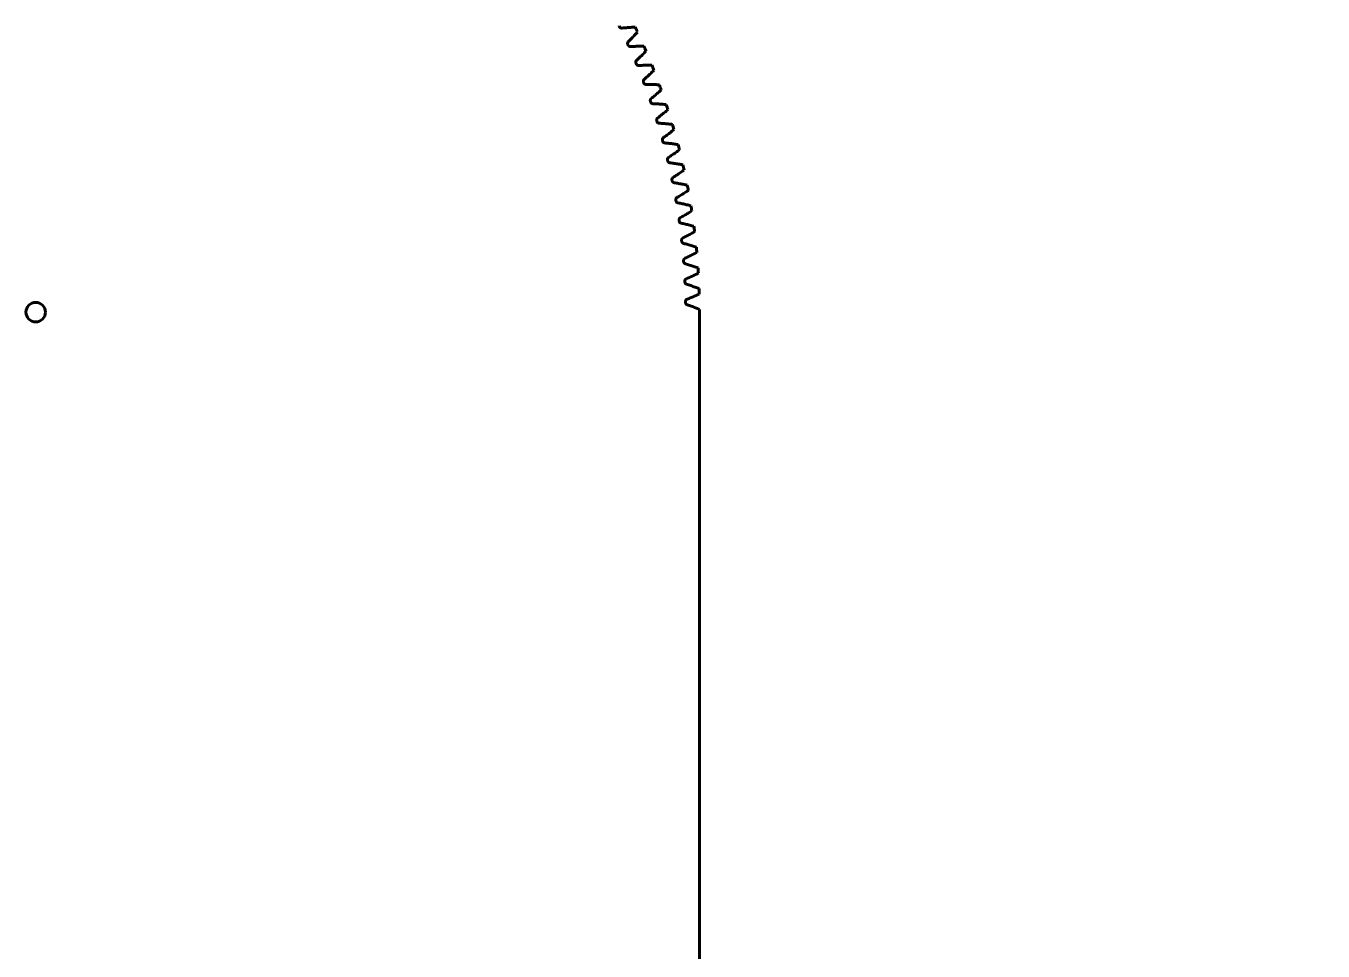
# Model space of a CAD drawing. Header units: millimetres. Extents: x 0 to 210, y 0 to 297.
# Drawn here: x 110.3 to 210, y 153 to 224.1 of the extents above; entities that cross this region are included whole.
import ezdxf

# ---------------------------------------------------------------- set-up
doc = ezdxf.new("R2010")
doc.units = ezdxf.units.MM
doc.linetypes.add('K5LT_BASIC', pattern=[0])
doc.layers.add('Системный слой', color=7, linetype='Continuous')

msp = doc.modelspace()

# ---------------------------------------------------------------- linework, layer by layer
at = {"layer": 'Системный слой', "color": 150, "linetype": 'K5LT_BASIC', "lineweight": 60, "true_color": 0x0080ff}
msp.add_line((162.087, 102.075), (162.087, 202.075), dxfattribs=at)
msp.add_circle((111.071, 202.075), 0.75, dxfattribs=at)
for radius, start, end in [(49.941, 26.06313, 26.13687), (51.015, 24.9676, 25.4324), (49.941, 24.26313, 24.33687), (51.015, 23.1676, 23.6324), (49.941, 22.46313, 22.53687), (51.015, 21.3676, 21.8324), (49.942, 20.66313, 20.73687), (51.015, 19.5676, 20.0324), (49.941, 18.86313, 18.93687), (51.015, 17.7676, 18.2324), (49.941, 17.06313, 17.13687), (51.015, 15.9676, 16.4324), (49.941, 15.26313, 15.33687), (51.015, 14.1676, 14.6324), (49.941, 13.46313, 13.53687), (51.015, 12.3676, 12.8324), (49.941, 11.66313, 11.73687), (51.015, 10.5676, 11.0324), (49.941, 9.86313, 9.93687), (51.015, 8.7676, 9.2324), (49.941, 8.06313, 8.13687), (51.015, 6.9676, 7.4324), (49.941, 6.26313, 6.33687), (51.015, 5.1676, 5.6324), (49.941, 4.46313, 4.53687), (51.015, 3.3676, 3.8324), (49.941, 2.66313, 2.73687), (51.015, 1.5676, 2.0324), (49.941, 0.86313, 0.93687), (51.015, 0, 0.2324)]:
    msp.add_arc((111.071, 202.075), radius, start, end, dxfattribs=at)
for points, knots in [([(155.934, 224.017), (155.94, 224.005), (155.947, 223.994), (155.963, 223.974), (155.972, 223.965), (155.991, 223.948), (156.002, 223.94), (156.024, 223.928), (156.036, 223.923), (156.061, 223.915), (156.074, 223.912), (156.099, 223.91), (156.112, 223.91), (156.125, 223.911)], [0, 0, 0, 0, 1.82934, 1.82934, 3.658713, 3.658713, 5.488244, 5.488244, 7.318425, 7.318425, 9.15139, 9.15139, 11, 11, 11, 11]), ([(156.125, 223.911), (156.181, 223.917), (156.237, 223.922), (156.35, 223.932), (156.406, 223.937), (156.518, 223.946), (156.575, 223.95), (156.688, 223.958), (156.745, 223.961), (156.858, 223.968), (156.915, 223.972), (157.029, 223.978), (157.086, 223.98), (157.143, 223.983)], [0, 0, 0, 0, 1.818996, 1.818996, 3.643728, 3.643728, 5.474194, 5.474194, 7.310394, 7.310394, 9.15233, 9.15233, 11, 11, 11, 11]), ([(157.319, 223.608), (157.281, 223.566), (157.243, 223.524), (157.165, 223.44), (157.127, 223.398), (157.049, 223.315), (157.01, 223.274), (156.932, 223.192), (156.892, 223.151), (156.814, 223.07), (156.774, 223.03), (156.695, 222.95), (156.655, 222.91), (156.615, 222.87)], [0, 0, 0, 0, 1.84767, 1.84767, 3.689606, 3.689606, 5.525806, 5.525806, 7.356272, 7.356272, 9.181004, 9.181004, 11, 11, 11, 11]), ([(156.615, 222.87), (156.606, 222.861), (156.598, 222.851), (156.583, 222.829), (156.577, 222.818), (156.567, 222.794), (156.564, 222.781), (156.559, 222.756), (156.558, 222.743), (156.558, 222.718), (156.56, 222.705), (156.566, 222.68), (156.57, 222.667), (156.575, 222.656)], [0, 0, 0, 0, 1.84861, 1.84861, 3.681575, 3.681575, 5.511756, 5.511756, 7.341287, 7.341287, 9.17066, 9.17066, 11, 11, 11, 11]), ([(156.602, 222.597), (156.607, 222.585), (156.613, 222.574), (156.628, 222.553), (156.637, 222.543), (156.656, 222.526), (156.667, 222.518), (156.689, 222.505), (156.7, 222.5), (156.725, 222.491), (156.737, 222.488), (156.763, 222.485), (156.776, 222.484), (156.789, 222.485)], [0, 0, 0, 0, 1.82934, 1.82934, 3.658713, 3.658713, 5.488244, 5.488244, 7.318425, 7.318425, 9.15139, 9.15139, 11, 11, 11, 11]), ([(156.789, 222.485), (156.845, 222.489), (156.901, 222.492), (157.014, 222.499), (157.07, 222.502), (157.183, 222.507), (157.24, 222.51), (157.353, 222.514), (157.41, 222.516), (157.523, 222.519), (157.58, 222.521), (157.694, 222.523), (157.751, 222.524), (157.809, 222.525)], [0, 0, 0, 0, 1.818996, 1.818996, 3.643728, 3.643728, 5.474194, 5.474194, 7.310394, 7.310394, 9.15233, 9.15233, 11, 11, 11, 11]), ([(157.246, 221.429), (157.236, 221.42), (157.228, 221.411), (157.213, 221.39), (157.206, 221.378), (157.196, 221.355), (157.192, 221.342), (157.186, 221.317), (157.185, 221.304), (157.184, 221.279), (157.186, 221.266), (157.19, 221.24), (157.194, 221.228), (157.199, 221.216)], [0, 0, 0, 0, 1.84861, 1.84861, 3.681575, 3.681575, 5.511756, 5.511756, 7.341287, 7.341287, 9.17066, 9.17066, 11, 11, 11, 11]), ([(157.973, 222.145), (157.933, 222.104), (157.893, 222.063), (157.814, 221.981), (157.774, 221.941), (157.693, 221.86), (157.653, 221.82), (157.572, 221.741), (157.532, 221.701), (157.451, 221.623), (157.41, 221.584), (157.328, 221.506), (157.287, 221.468), (157.246, 221.429)], [0, 0, 0, 0, 1.84767, 1.84767, 3.689606, 3.689606, 5.525806, 5.525806, 7.356272, 7.356272, 9.181004, 9.181004, 11, 11, 11, 11]), ([(157.224, 221.157), (157.229, 221.145), (157.235, 221.133), (157.249, 221.112), (157.258, 221.102), (157.276, 221.084), (157.286, 221.076), (157.308, 221.062), (157.319, 221.056), (157.343, 221.047), (157.356, 221.044), (157.381, 221.039), (157.394, 221.039), (157.408, 221.039)], [0, 0, 0, 0, 1.82934, 1.82934, 3.658713, 3.658713, 5.488244, 5.488244, 7.318425, 7.318425, 9.15139, 9.15139, 11, 11, 11, 11]), ([(157.408, 221.039), (157.464, 221.041), (157.52, 221.043), (157.633, 221.046), (157.689, 221.047), (157.802, 221.049), (157.859, 221.049), (157.972, 221.05), (158.029, 221.05), (158.143, 221.05), (158.2, 221.05), (158.314, 221.049), (158.371, 221.048), (158.428, 221.047)], [0, 0, 0, 0, 1.818996, 1.818996, 3.643728, 3.643728, 5.474194, 5.474194, 7.310394, 7.310394, 9.15233, 9.15233, 11, 11, 11, 11]), ([(158.58, 220.662), (158.539, 220.622), (158.498, 220.582), (158.416, 220.503), (158.375, 220.464), (158.292, 220.386), (158.25, 220.348), (158.167, 220.271), (158.125, 220.232), (158.042, 220.156), (158, 220.119), (157.916, 220.044), (157.873, 220.006), (157.831, 219.969)], [0, 0, 0, 0, 1.84767, 1.84767, 3.689606, 3.689606, 5.525806, 5.525806, 7.356272, 7.356272, 9.181004, 9.181004, 11, 11, 11, 11]), ([(157.831, 219.969), (157.821, 219.961), (157.812, 219.951), (157.797, 219.931), (157.79, 219.92), (157.779, 219.896), (157.774, 219.884), (157.768, 219.859), (157.766, 219.846), (157.765, 219.821), (157.766, 219.808), (157.77, 219.782), (157.773, 219.77), (157.778, 219.758)], [0, 0, 0, 0, 1.84861, 1.84861, 3.681575, 3.681575, 5.511756, 5.511756, 7.341287, 7.341287, 9.17066, 9.17066, 11, 11, 11, 11]), ([(157.8, 219.698), (157.805, 219.685), (157.811, 219.674), (157.824, 219.652), (157.832, 219.642), (157.85, 219.623), (157.86, 219.615), (157.881, 219.6), (157.893, 219.594), (157.917, 219.584), (157.929, 219.58), (157.954, 219.575), (157.967, 219.574), (157.98, 219.574)], [0, 0, 0, 0, 1.82934, 1.82934, 3.658713, 3.658713, 5.488244, 5.488244, 7.318425, 7.318425, 9.15139, 9.15139, 11, 11, 11, 11]), ([(157.98, 219.574), (158.037, 219.574), (158.093, 219.574), (158.206, 219.574), (158.262, 219.573), (158.375, 219.572), (158.432, 219.57), (158.545, 219.568), (158.602, 219.566), (158.715, 219.562), (158.772, 219.56), (158.886, 219.555), (158.943, 219.553), (159, 219.55)], [0, 0, 0, 0, 1.818996, 1.818996, 3.643728, 3.643728, 5.474194, 5.474194, 7.310394, 7.310394, 9.15233, 9.15233, 11, 11, 11, 11]), ([(158.37, 218.492), (158.36, 218.483), (158.351, 218.474), (158.335, 218.454), (158.327, 218.443), (158.315, 218.421), (158.311, 218.408), (158.304, 218.384), (158.301, 218.371), (158.299, 218.345), (158.3, 218.332), (158.303, 218.307), (158.306, 218.294), (158.31, 218.282)], [0, 0, 0, 0, 1.84861, 1.84861, 3.681575, 3.681575, 5.511756, 5.511756, 7.341287, 7.341287, 9.17066, 9.17066, 11, 11, 11, 11]), ([(159.141, 219.161), (159.098, 219.122), (159.056, 219.084), (158.971, 219.007), (158.929, 218.969), (158.844, 218.894), (158.801, 218.857), (158.715, 218.782), (158.673, 218.745), (158.586, 218.672), (158.543, 218.636), (158.457, 218.563), (158.414, 218.527), (158.37, 218.492)], [0, 0, 0, 0, 1.84767, 1.84767, 3.689606, 3.689606, 5.525806, 5.525806, 7.356272, 7.356272, 9.181004, 9.181004, 11, 11, 11, 11]), ([(158.331, 218.221), (158.335, 218.209), (158.34, 218.197), (158.353, 218.175), (158.361, 218.164), (158.378, 218.145), (158.388, 218.137), (158.409, 218.121), (158.42, 218.115), (158.443, 218.104), (158.456, 218.1), (158.481, 218.094), (158.494, 218.092), (158.507, 218.092)], [0, 0, 0, 0, 1.82934, 1.82934, 3.658713, 3.658713, 5.488244, 5.488244, 7.318425, 7.318425, 9.15139, 9.15139, 11, 11, 11, 11]), ([(158.507, 218.092), (158.563, 218.091), (158.619, 218.089), (158.732, 218.085), (158.788, 218.082), (158.901, 218.077), (158.958, 218.074), (159.071, 218.068), (159.128, 218.065), (159.241, 218.057), (159.298, 218.053), (159.412, 218.045), (159.469, 218.041), (159.526, 218.036)], [0, 0, 0, 0, 1.818996, 1.818996, 3.643728, 3.643728, 5.474194, 5.474194, 7.310394, 7.310394, 9.15233, 9.15233, 11, 11, 11, 11]), ([(159.654, 217.642), (159.61, 217.605), (159.567, 217.568), (159.48, 217.494), (159.436, 217.458), (159.348, 217.385), (159.305, 217.349), (159.217, 217.277), (159.173, 217.242), (159.084, 217.171), (159.04, 217.136), (158.952, 217.067), (158.907, 217.032), (158.862, 216.998)], [0, 0, 0, 0, 1.84767, 1.84767, 3.689606, 3.689606, 5.525806, 5.525806, 7.356272, 7.356272, 9.181004, 9.181004, 11, 11, 11, 11]), ([(158.862, 216.998), (158.852, 216.99), (158.843, 216.981), (158.826, 216.962), (158.818, 216.951), (158.806, 216.929), (158.8, 216.916), (158.792, 216.892), (158.79, 216.879), (158.787, 216.854), (158.787, 216.841), (158.789, 216.815), (158.792, 216.803), (158.796, 216.79)], [0, 0, 0, 0, 1.84861, 1.84861, 3.681575, 3.681575, 5.511756, 5.511756, 7.341287, 7.341287, 9.17066, 9.17066, 11, 11, 11, 11]), ([(158.815, 216.729), (158.819, 216.716), (158.824, 216.704), (158.836, 216.682), (158.843, 216.671), (158.86, 216.652), (158.869, 216.642), (158.889, 216.627), (158.901, 216.62), (158.924, 216.608), (158.936, 216.604), (158.961, 216.597), (158.974, 216.595), (158.987, 216.594)], [0, 0, 0, 0, 1.82934, 1.82934, 3.658713, 3.658713, 5.488244, 5.488244, 7.318425, 7.318425, 9.15139, 9.15139, 11, 11, 11, 11]), ([(158.987, 216.594), (159.043, 216.591), (159.099, 216.587), (159.211, 216.58), (159.268, 216.576), (159.38, 216.567), (159.437, 216.562), (159.55, 216.552), (159.606, 216.547), (159.719, 216.536), (159.776, 216.531), (159.89, 216.519), (159.946, 216.512), (160.003, 216.506)], [0, 0, 0, 0, 1.818996, 1.818996, 3.643728, 3.643728, 5.474194, 5.474194, 7.310394, 7.310394, 9.15233, 9.15233, 11, 11, 11, 11]), ([(159.308, 215.489), (159.297, 215.482), (159.287, 215.473), (159.27, 215.454), (159.262, 215.444), (159.249, 215.422), (159.243, 215.41), (159.234, 215.386), (159.231, 215.373), (159.228, 215.348), (159.227, 215.335), (159.229, 215.309), (159.231, 215.296), (159.234, 215.284)], [0, 0, 0, 0, 1.84861, 1.84861, 3.681575, 3.681575, 5.511756, 5.511756, 7.341287, 7.341287, 9.17066, 9.17066, 11, 11, 11, 11]), ([(160.119, 216.109), (160.074, 216.073), (160.029, 216.037), (159.94, 215.966), (159.895, 215.931), (159.806, 215.861), (159.761, 215.826), (159.67, 215.758), (159.625, 215.724), (159.535, 215.656), (159.49, 215.622), (159.399, 215.555), (159.353, 215.522), (159.308, 215.489)], [0, 0, 0, 0, 1.84767, 1.84767, 3.689606, 3.689606, 5.525806, 5.525806, 7.356272, 7.356272, 9.181004, 9.181004, 11, 11, 11, 11]), ([(159.251, 215.222), (159.255, 215.209), (159.26, 215.197), (159.271, 215.174), (159.278, 215.163), (159.294, 215.143), (159.303, 215.134), (159.323, 215.117), (159.334, 215.11), (159.356, 215.098), (159.369, 215.093), (159.393, 215.086), (159.406, 215.083), (159.419, 215.082)], [0, 0, 0, 0, 1.82934, 1.82934, 3.658713, 3.658713, 5.488244, 5.488244, 7.318425, 7.318425, 9.15139, 9.15139, 11, 11, 11, 11]), ([(159.419, 215.082), (159.475, 215.077), (159.531, 215.072), (159.643, 215.06), (159.699, 215.055), (159.812, 215.042), (159.868, 215.036), (159.981, 215.022), (160.037, 215.016), (160.15, 215.001), (160.206, 214.994), (160.319, 214.978), (160.376, 214.97), (160.432, 214.962)], [0, 0, 0, 0, 1.818996, 1.818996, 3.643728, 3.643728, 5.474194, 5.474194, 7.310394, 7.310394, 9.15233, 9.15233, 11, 11, 11, 11]), ([(160.535, 214.561), (160.49, 214.527), (160.444, 214.492), (160.352, 214.424), (160.306, 214.391), (160.215, 214.324), (160.169, 214.29), (160.076, 214.224), (160.03, 214.192), (159.938, 214.127), (159.891, 214.095), (159.798, 214.031), (159.752, 213.999), (159.705, 213.968)], [0, 0, 0, 0, 1.84767, 1.84767, 3.689606, 3.689606, 5.525806, 5.525806, 7.356272, 7.356272, 9.181004, 9.181004, 11, 11, 11, 11]), ([(159.705, 213.968), (159.694, 213.96), (159.684, 213.952), (159.666, 213.934), (159.658, 213.923), (159.644, 213.902), (159.638, 213.89), (159.629, 213.866), (159.625, 213.854), (159.621, 213.829), (159.62, 213.815), (159.621, 213.79), (159.623, 213.777), (159.626, 213.764)], [0, 0, 0, 0, 1.84861, 1.84861, 3.681575, 3.681575, 5.511756, 5.511756, 7.341287, 7.341287, 9.17066, 9.17066, 11, 11, 11, 11]), ([(159.641, 213.702), (159.644, 213.689), (159.648, 213.677), (159.659, 213.654), (159.666, 213.643), (159.681, 213.622), (159.69, 213.612), (159.709, 213.595), (159.719, 213.588), (159.742, 213.575), (159.754, 213.57), (159.778, 213.561), (159.791, 213.559), (159.804, 213.557)], [0, 0, 0, 0, 1.82934, 1.82934, 3.658713, 3.658713, 5.488244, 5.488244, 7.318425, 7.318425, 9.15139, 9.15139, 11, 11, 11, 11]), ([(159.804, 213.557), (159.86, 213.55), (159.915, 213.543), (160.027, 213.528), (160.083, 213.521), (160.195, 213.505), (160.251, 213.497), (160.363, 213.48), (160.419, 213.471), (160.531, 213.453), (160.588, 213.444), (160.7, 213.425), (160.756, 213.415), (160.813, 213.405)], [0, 0, 0, 0, 1.818996, 1.818996, 3.643728, 3.643728, 5.474194, 5.474194, 7.310394, 7.310394, 9.15233, 9.15233, 11, 11, 11, 11]), ([(160.055, 212.434), (160.044, 212.427), (160.033, 212.419), (160.015, 212.401), (160.006, 212.391), (159.992, 212.37), (159.985, 212.359), (159.975, 212.335), (159.971, 212.323), (159.966, 212.298), (159.965, 212.285), (159.965, 212.259), (159.966, 212.246), (159.969, 212.234)], [0, 0, 0, 0, 1.84861, 1.84861, 3.681575, 3.681575, 5.511756, 5.511756, 7.341287, 7.341287, 9.17066, 9.17066, 11, 11, 11, 11]), ([(160.903, 213.001), (160.856, 212.968), (160.81, 212.935), (160.716, 212.87), (160.669, 212.838), (160.575, 212.774), (160.528, 212.742), (160.434, 212.679), (160.387, 212.648), (160.292, 212.586), (160.245, 212.555), (160.15, 212.494), (160.102, 212.464), (160.055, 212.434)], [0, 0, 0, 0, 1.84767, 1.84767, 3.689606, 3.689606, 5.525806, 5.525806, 7.356272, 7.356272, 9.181004, 9.181004, 11, 11, 11, 11]), ([(159.982, 212.171), (159.985, 212.158), (159.988, 212.146), (159.999, 212.122), (160.005, 212.111), (160.02, 212.09), (160.028, 212.08), (160.047, 212.062), (160.057, 212.054), (160.079, 212.04), (160.091, 212.035), (160.115, 212.026), (160.127, 212.023), (160.14, 212.021)], [0, 0, 0, 0, 1.82934, 1.82934, 3.658713, 3.658713, 5.488244, 5.488244, 7.318425, 7.318425, 9.15139, 9.15139, 11, 11, 11, 11]), ([(160.14, 212.021), (160.196, 212.012), (160.252, 212.003), (160.363, 211.985), (160.418, 211.976), (160.53, 211.956), (160.586, 211.946), (160.697, 211.926), (160.753, 211.915), (160.865, 211.894), (160.92, 211.883), (161.032, 211.86), (161.088, 211.849), (161.144, 211.837)], [0, 0, 0, 0, 1.818996, 1.818996, 3.643728, 3.643728, 5.474194, 5.474194, 7.310394, 7.310394, 9.15233, 9.15233, 11, 11, 11, 11]), ([(161.222, 211.431), (161.174, 211.399), (161.126, 211.368), (161.031, 211.306), (160.983, 211.275), (160.887, 211.214), (160.839, 211.183), (160.742, 211.123), (160.694, 211.094), (160.598, 211.035), (160.55, 211.005), (160.453, 210.948), (160.405, 210.919), (160.356, 210.891)], [0, 0, 0, 0, 1.84767, 1.84767, 3.689606, 3.689606, 5.525806, 5.525806, 7.356272, 7.356272, 9.181004, 9.181004, 11, 11, 11, 11]), ([(160.356, 210.891), (160.345, 210.884), (160.334, 210.876), (160.315, 210.859), (160.306, 210.849), (160.291, 210.829), (160.284, 210.817), (160.273, 210.794), (160.269, 210.782), (160.263, 210.757), (160.261, 210.744), (160.261, 210.718), (160.262, 210.705), (160.264, 210.693)], [0, 0, 0, 0, 1.84861, 1.84861, 3.681575, 3.681575, 5.511756, 5.511756, 7.341287, 7.341287, 9.17066, 9.17066, 11, 11, 11, 11]), ([(160.275, 210.629), (160.277, 210.616), (160.281, 210.604), (160.29, 210.58), (160.296, 210.569), (160.31, 210.547), (160.318, 210.537), (160.336, 210.519), (160.346, 210.51), (160.368, 210.496), (160.379, 210.49), (160.403, 210.48), (160.416, 210.477), (160.429, 210.474)], [0, 0, 0, 0, 1.82934, 1.82934, 3.658713, 3.658713, 5.488244, 5.488244, 7.318425, 7.318425, 9.15139, 9.15139, 11, 11, 11, 11]), ([(160.429, 210.474), (160.484, 210.464), (160.539, 210.453), (160.65, 210.432), (160.705, 210.421), (160.816, 210.398), (160.871, 210.386), (160.982, 210.362), (161.037, 210.35), (161.148, 210.325), (161.204, 210.312), (161.315, 210.286), (161.37, 210.273), (161.426, 210.259)], [0, 0, 0, 0, 1.818996, 1.818996, 3.643728, 3.643728, 5.474194, 5.474194, 7.310394, 7.310394, 9.15233, 9.15233, 11, 11, 11, 11]), ([(160.609, 209.338), (160.597, 209.332), (160.586, 209.324), (160.567, 209.308), (160.557, 209.298), (160.542, 209.278), (160.534, 209.267), (160.523, 209.244), (160.518, 209.232), (160.512, 209.207), (160.509, 209.195), (160.508, 209.169), (160.508, 209.156), (160.51, 209.143)], [0, 0, 0, 0, 1.84861, 1.84861, 3.681575, 3.681575, 5.511756, 5.511756, 7.341287, 7.341287, 9.17066, 9.17066, 11, 11, 11, 11]), ([(161.491, 209.851), (161.442, 209.821), (161.393, 209.791), (161.296, 209.732), (161.247, 209.702), (161.149, 209.644), (161.1, 209.616), (161.002, 209.559), (160.953, 209.53), (160.855, 209.475), (160.806, 209.447), (160.707, 209.392), (160.658, 209.365), (160.609, 209.338)], [0, 0, 0, 0, 1.84767, 1.84767, 3.689606, 3.689606, 5.525806, 5.525806, 7.356272, 7.356272, 9.181004, 9.181004, 11, 11, 11, 11]), ([(160.519, 209.08), (160.521, 209.067), (160.524, 209.054), (160.533, 209.03), (160.539, 209.018), (160.552, 208.996), (160.56, 208.986), (160.577, 208.967), (160.587, 208.958), (160.608, 208.944), (160.619, 208.937), (160.643, 208.927), (160.655, 208.923), (160.668, 208.92)], [0, 0, 0, 0, 1.82934, 1.82934, 3.658713, 3.658713, 5.488244, 5.488244, 7.318425, 7.318425, 9.15139, 9.15139, 11, 11, 11, 11]), ([(160.668, 208.92), (160.723, 208.908), (160.778, 208.896), (160.888, 208.87), (160.943, 208.858), (161.053, 208.831), (161.108, 208.818), (161.218, 208.79), (161.273, 208.776), (161.383, 208.748), (161.438, 208.734), (161.548, 208.704), (161.603, 208.689), (161.658, 208.674)], [0, 0, 0, 0, 1.818996, 1.818996, 3.643728, 3.643728, 5.474194, 5.474194, 7.310394, 7.310394, 9.15233, 9.15233, 11, 11, 11, 11]), ([(160.812, 207.779), (160.801, 207.773), (160.79, 207.766), (160.769, 207.75), (160.76, 207.741), (160.743, 207.721), (160.736, 207.71), (160.724, 207.688), (160.719, 207.676), (160.711, 207.651), (160.709, 207.638), (160.706, 207.613), (160.706, 207.6), (160.708, 207.587)], [0, 0, 0, 0, 1.84861, 1.84861, 3.681575, 3.681575, 5.511756, 5.511756, 7.341287, 7.341287, 9.17066, 9.17066, 11, 11, 11, 11]), ([(160.715, 207.523), (160.716, 207.51), (160.719, 207.497), (160.727, 207.473), (160.732, 207.461), (160.745, 207.439), (160.752, 207.428), (160.769, 207.409), (160.779, 207.4), (160.799, 207.384), (160.81, 207.377), (160.834, 207.366), (160.846, 207.362), (160.859, 207.359)], [0, 0, 0, 0, 1.82934, 1.82934, 3.658713, 3.658713, 5.488244, 5.488244, 7.318425, 7.318425, 9.15139, 9.15139, 11, 11, 11, 11]), ([(161.71, 208.263), (161.661, 208.235), (161.611, 208.206), (161.512, 208.15), (161.462, 208.123), (161.362, 208.068), (161.312, 208.041), (161.213, 207.987), (161.163, 207.96), (161.063, 207.907), (161.013, 207.881), (160.913, 207.829), (160.863, 207.804), (160.812, 207.779)], [0, 0, 0, 0, 1.84767, 1.84767, 3.689606, 3.689606, 5.525806, 5.525806, 7.356272, 7.356272, 9.181004, 9.181004, 11, 11, 11, 11]), ([(160.859, 207.359), (160.913, 207.345), (160.968, 207.331), (161.077, 207.302), (161.131, 207.288), (161.24, 207.258), (161.295, 207.243), (161.404, 207.212), (161.458, 207.196), (161.568, 207.164), (161.622, 207.148), (161.731, 207.115), (161.786, 207.098), (161.841, 207.082)], [0, 0, 0, 0, 1.818996, 1.818996, 3.643728, 3.643728, 5.474194, 5.474194, 7.310394, 7.310394, 9.15233, 9.15233, 11, 11, 11, 11]), ([(161.88, 206.669), (161.829, 206.643), (161.779, 206.616), (161.678, 206.563), (161.627, 206.537), (161.526, 206.485), (161.475, 206.459), (161.374, 206.409), (161.323, 206.384), (161.221, 206.334), (161.171, 206.31), (161.069, 206.261), (161.018, 206.237), (160.967, 206.213)], [0, 0, 0, 0, 1.84767, 1.84767, 3.689606, 3.689606, 5.525806, 5.525806, 7.356272, 7.356272, 9.181004, 9.181004, 11, 11, 11, 11]), ([(160.967, 206.213), (160.955, 206.208), (160.944, 206.201), (160.923, 206.186), (160.913, 206.177), (160.896, 206.158), (160.888, 206.147), (160.876, 206.125), (160.87, 206.113), (160.862, 206.089), (160.859, 206.076), (160.856, 206.051), (160.856, 206.038), (160.857, 206.025)], [0, 0, 0, 0, 1.84861, 1.84861, 3.681575, 3.681575, 5.511756, 5.511756, 7.341287, 7.341287, 9.17066, 9.17066, 11, 11, 11, 11]), ([(160.862, 205.961), (160.863, 205.948), (160.865, 205.935), (160.872, 205.911), (160.877, 205.898), (160.889, 205.876), (160.896, 205.865), (160.912, 205.845), (160.922, 205.836), (160.942, 205.82), (160.953, 205.812), (160.975, 205.801), (160.987, 205.796), (161, 205.792)], [0, 0, 0, 0, 1.82934, 1.82934, 3.658713, 3.658713, 5.488244, 5.488244, 7.318425, 7.318425, 9.15139, 9.15139, 11, 11, 11, 11]), ([(161, 205.792), (161.054, 205.777), (161.108, 205.761), (161.216, 205.729), (161.27, 205.713), (161.378, 205.68), (161.432, 205.663), (161.54, 205.628), (161.594, 205.611), (161.703, 205.576), (161.757, 205.558), (161.865, 205.521), (161.919, 205.503), (161.973, 205.484)], [0, 0, 0, 0, 1.818996, 1.818996, 3.643728, 3.643728, 5.474194, 5.474194, 7.310394, 7.310394, 9.15233, 9.15233, 11, 11, 11, 11]), ([(161.072, 204.644), (161.06, 204.639), (161.049, 204.633), (161.028, 204.618), (161.018, 204.609), (161, 204.591), (160.992, 204.581), (160.978, 204.559), (160.972, 204.547), (160.963, 204.523), (160.96, 204.51), (160.956, 204.485), (160.955, 204.472), (160.956, 204.459)], [0, 0, 0, 0, 1.84861, 1.84861, 3.681575, 3.681575, 5.511756, 5.511756, 7.341287, 7.341287, 9.17066, 9.17066, 11, 11, 11, 11]), ([(160.959, 204.395), (160.96, 204.382), (160.962, 204.369), (160.968, 204.344), (160.972, 204.332), (160.984, 204.309), (160.991, 204.298), (161.006, 204.278), (161.015, 204.268), (161.035, 204.251), (161.045, 204.244), (161.068, 204.231), (161.08, 204.226), (161.092, 204.222)], [0, 0, 0, 0, 1.82934, 1.82934, 3.658713, 3.658713, 5.488244, 5.488244, 7.318425, 7.318425, 9.15139, 9.15139, 11, 11, 11, 11]), ([(161.999, 205.071), (161.948, 205.046), (161.896, 205.021), (161.794, 204.971), (161.742, 204.947), (161.639, 204.898), (161.588, 204.874), (161.485, 204.827), (161.433, 204.803), (161.33, 204.757), (161.279, 204.734), (161.176, 204.689), (161.124, 204.666), (161.072, 204.644)], [0, 0, 0, 0, 1.84767, 1.84767, 3.689606, 3.689606, 5.525806, 5.525806, 7.356272, 7.356272, 9.181004, 9.181004, 11, 11, 11, 11]), ([(161.092, 204.222), (161.146, 204.205), (161.199, 204.187), (161.306, 204.152), (161.36, 204.134), (161.467, 204.098), (161.52, 204.079), (161.627, 204.041), (161.681, 204.022), (161.788, 203.984), (161.841, 203.964), (161.948, 203.924), (162.001, 203.904), (162.055, 203.884)], [0, 0, 0, 0, 1.818996, 1.818996, 3.643728, 3.643728, 5.474194, 5.474194, 7.310394, 7.310394, 9.15233, 9.15233, 11, 11, 11, 11]), ([(162.068, 203.47), (162.016, 203.446), (161.964, 203.423), (161.859, 203.377), (161.807, 203.354), (161.703, 203.308), (161.651, 203.286), (161.547, 203.242), (161.494, 203.22), (161.39, 203.177), (161.338, 203.155), (161.233, 203.113), (161.181, 203.093), (161.128, 203.072)], [0, 0, 0, 0, 1.84767, 1.84767, 3.689606, 3.689606, 5.525806, 5.525806, 7.356272, 7.356272, 9.181004, 9.181004, 11, 11, 11, 11]), ([(161.128, 203.072), (161.116, 203.067), (161.105, 203.061), (161.083, 203.047), (161.073, 203.039), (161.054, 203.021), (161.046, 203.011), (161.032, 202.99), (161.025, 202.978), (161.016, 202.955), (161.012, 202.942), (161.007, 202.917), (161.006, 202.904), (161.006, 202.891)], [0, 0, 0, 0, 1.84861, 1.84861, 3.681575, 3.681575, 5.511756, 5.511756, 7.341287, 7.341287, 9.17066, 9.17066, 11, 11, 11, 11]), ([(161.007, 202.827), (161.008, 202.814), (161.009, 202.801), (161.015, 202.776), (161.019, 202.764), (161.029, 202.74), (161.036, 202.729), (161.051, 202.708), (161.059, 202.698), (161.078, 202.681), (161.089, 202.673), (161.111, 202.66), (161.123, 202.654), (161.135, 202.65)], [0, 0, 0, 0, 1.82934, 1.82934, 3.658713, 3.658713, 5.488244, 5.488244, 7.318425, 7.318425, 9.15139, 9.15139, 11, 11, 11, 11]), ([(161.135, 202.65), (161.188, 202.631), (161.241, 202.612), (161.347, 202.573), (161.4, 202.553), (161.505, 202.514), (161.558, 202.493), (161.664, 202.453), (161.717, 202.432), (161.822, 202.39), (161.875, 202.368), (161.981, 202.325), (162.034, 202.304), (162.086, 202.281)], [0, 0, 0, 0, 1.818996, 1.818996, 3.643728, 3.643728, 5.474194, 5.474194, 7.310394, 7.310394, 9.15233, 9.15233, 11, 11, 11, 11])]:
    msp.add_open_spline(points, degree=3, knots=knots, dxfattribs=at)

doc.saveas('drawing.dxf')
